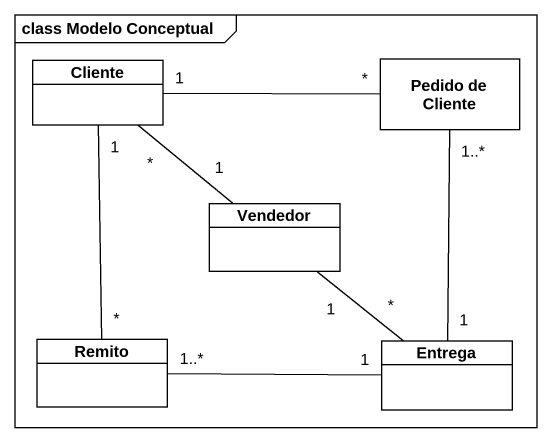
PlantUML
@startuml
mainframe class Modelo Conceptual
hide circle
hide empty members
class Cliente
class "Pedido de Cliente" as Pedido_de_Cliente
class Vendedor
class Remito
class Entrega
Cliente "1" -right- "*" Pedido_de_Cliente
Pedido_de_Cliente "1..*" -- "1" Entrega
Vendedor "1" -up- "*" Cliente
Vendedor "1" -- "*" Entrega
Remito "*" -up- "1" Cliente
Remito "1..*" -right- "1" Entrega
@enduml
